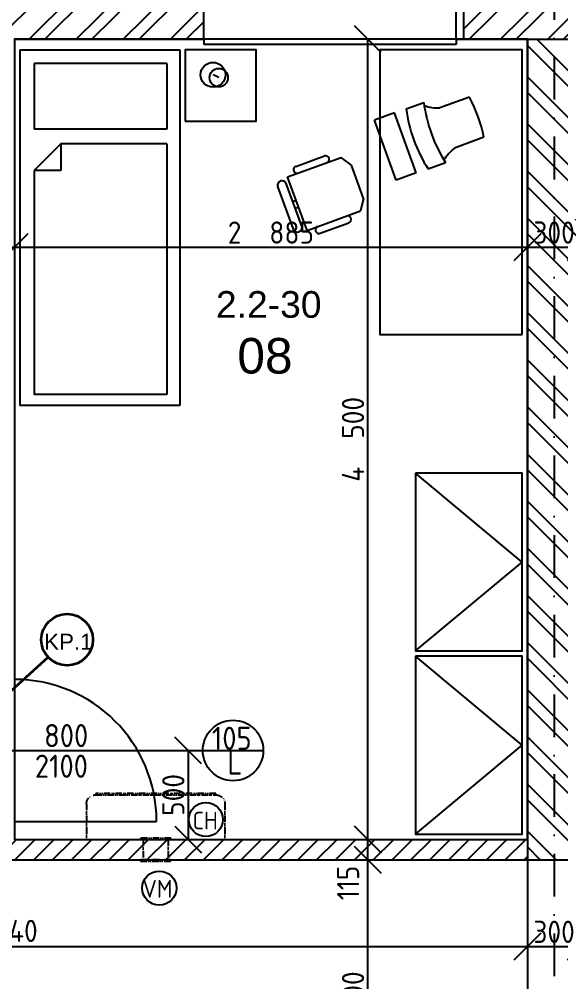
# Model space of a CAD drawing. Extents: x 4511820 to 5180432, y -1526536 to -944957.
# Drawn here: x 4997653 to 5000698, y -1250485 to -1245072 of the extents above; entities that cross this region are included whole.
import ezdxf

# ---------------------------------------------------------------- set-up
doc = ezdxf.new("R2010")
doc.units = 0
doc.header["$MEASUREMENT"] = 0
for name, pattern in [('ACAD_ISO03W100', [30, 12, -18]), ('ACAD_ISO12W100', [22, 12, -3, 0.5, -3, 0.5, -3]), ('BODKOCIARKOVANA_3', [5.6, 3, -1.3, 0, -1.3])]:
    doc.linetypes.add(name, pattern=pattern)
doc.layers.get('0').update_dxf_attribs({"linetype": 'CONTINUOUS'})
doc.layers.get('Defpoints').update_dxf_attribs({"color": 61, "linetype": 'CONTINUOUS'})
for name, color, linetype in [('DVERE', 45, 'CONTINUOUS'), ('KÓTY', 4, 'CONTINUOUS'), ('MÚRY', 1, 'CONTINUOUS'), ('osi', 253, 'CONTINUOUS'), ('Plochy', 41, 'CONTINUOUS'), ('POPIS', 7, 'CONTINUOUS'), ('TENKÁ', 7, 'CONTINUOUS'), ('ZARIADENIE', 47, 'CONTINUOUS'), ('ZZ-chladenie', 133, 'CONTINUOUS'), ('zz-vetr', 52, 'CONTINUOUS'), ('ŠRAFY', 82, 'CONTINUOUS')]:
    doc.layers.add(name, color=color, linetype=linetype)
doc.layers.add('preklady', color=74, linetype='CONTINUOUS', lineweight=35)
doc.styles.add('ARIAL', font='arial.ttf')
doc.styles.add('STYLE1', font='isocp.shx')
doc.dimstyles.new('STANDARD-50', dxfattribs={"dimtxt": 125, "dimasz": 150, "dimexe": 10, "dimexo": 200, "dimgap": 20, "dimtad": 1, "dimdsep": 46, "dimlunit": 6, "dimtxsty": 'STYLE1', "dimblk1": 'OBLIQUE', "dimblk2": 'OBLIQUE', "dimsah": 1, "dimcen": 2.5, "dimse1": 1, "dimse2": 1, "dimadec": 0, "dimazin": 0, "dimtfac": 1, "dimtmove": 1, "dimatfit": 3, "dimldrblk": 'OBLIQUE', "dimfxl": 1, "dimtolj": 1, "dimtzin": 0, "dimarcsym": 0})
pattern_1 = [(45, (584112, 2493.08), (-132.5825215, 132.5825215), []), (45, (584200.39, 2493.08), (-132.5825215, 132.5825215), [])]

# ---------------------------------------------------------------- blocks, each defined once
blk = doc.blocks.new('SKRINA')
at = {"layer": 'ZARIADENIE'}
for p, q in [((4449069, -1324645.2), (4448469, -1324145.2)), ((4448469, -1325145.2), (4449069, -1324645.2))]:
    blk.add_line(p, q, dxfattribs=at)
blk.add_lwpolyline([(4448469, -1324145.2), (4448469, -1325145.2), (4449069, -1325145.2), (4449069, -1324145.2)], close=True, dxfattribs=at)
blk = doc.blocks.new('JEDNOPOSTEL')
at = {"layer": 'ZARIADENIE', "ltscale": 0.25}
for p, q in [((4449069, -1322230.2), (4447069, -1322230.2)), ((4447069, -1323130.2), (4447069, -1322230.2)), ((4449069, -1322230.2), (4449069, -1323130.2)), ((4449069, -1323130.2), (4447069, -1323130.2)), ((4448913, -1323349.6), (4448929.1, -1323317.4))]:
    blk.add_line(p, q, dxfattribs=at)
at = {"layer": 'ZARIADENIE', "color": 76, "ltscale": 0.25}
for p, q in [((4448390.6, -1322311.3), (4447130.6, -1322311.3)), ((4447130.6, -1323056.9), (4447130.6, -1322311.3)), ((4448540.6, -1322461.3), (4448390.6, -1322311.3)), ((4448390.6, -1322461.3), (4448390.6, -1322311.3)), ((4448992.6, -1322311.3), (4448623.3, -1322311.3)), ((4448623.3, -1323056.9), (4448623.3, -1322311.3)), ((4448992.6, -1323056.9), (4448992.6, -1322311.3)), ((4448540.6, -1322461.3), (4448390.6, -1322461.3)), ((4448540.6, -1323056.9), (4448540.6, -1322461.3)), ((4448540.6, -1323056.9), (4447130.6, -1323056.9)), ((4448992.6, -1323056.9), (4448623.3, -1323056.9))]:
    blk.add_line(p, q, dxfattribs=at)
at = {"layer": 'ZARIADENIE'}
blk.add_lwpolyline([(4448669, -1323160.2), (4448669, -1323560.2), (4449069, -1323560.2), (4449069, -1323160.2)], close=True, dxfattribs=at)
at = {"layer": 'ZARIADENIE', "ltscale": 0.25}
for centre, radius in [((4448929.1, -1323317.4), 69.7), ((4448913, -1323349.6), 51.9)]:
    blk.add_circle(centre, radius, dxfattribs=at)
blk = doc.blocks.new('_OBLIQUE')
at = {"color": 0, "linetype": 'ByBlock'}
blk.add_line((-0.5, -0.5), (0.5, 0.5), dxfattribs=at)
blk = doc.blocks.new('*D30967')
at = {"layer": 'Defpoints', "color": 0}
for p in [(4998318.8, -1249184.2), (4998318.8, -1249684.2), (4998602.5, -1249684.2)]:
    blk.add_point(p, dxfattribs=at)
at = {"layer": 'KÓTY', "color": 0, "lineweight": -2}
blk.add_line((4998602.5, -1249184.2), (4998602.5, -1249684.2), dxfattribs=at)
at = {"layer": 'KÓTY', "color": 0, "linetype": 'ByBlock', "lineweight": -2, "xscale": 150, "yscale": 150, "zscale": 150}
for p, rotation in [((4998602.5, -1249184.2), 90), ((4998602.5, -1249684.2), 270)]:
    blk.add_blockref('_OBLIQUE', p, dxfattribs=dict(at, rotation=rotation))
at = {"layer": 'KÓTY', "color": 0, "insert": (4998520, -1249434.2), "char_height": 125, "attachment_point": 5, "rotation": 90, "style": 'STYLE1'}
blk.add_mtext('\\A1;500', dxfattribs=at)
blk = doc.blocks.new('*D30970')
at = {"layer": 'Defpoints', "color": 0}
for p in [(4997511, -1246354), (4997626, -1246354), (4997626, -1246354)]:
    blk.add_point(p, dxfattribs=at)
at = {"layer": 'KÓTY', "color": 0, "lineweight": -2}
blk.add_line((4997511, -1246354), (4997626, -1246354), dxfattribs=at)
at = {"layer": 'KÓTY', "color": 0, "linetype": 'ByBlock', "lineweight": -2, "xscale": 150, "yscale": 150, "zscale": 150, "rotation": 180}
blk.add_blockref('_OBLIQUE', (4997511, -1246354), dxfattribs=at)
at = {"layer": 'KÓTY', "color": 0, "linetype": 'ByBlock', "lineweight": -2, "xscale": 150, "yscale": 150, "zscale": 150}
blk.add_blockref('_OBLIQUE', (4997626, -1246354), dxfattribs=at)
at = {"layer": 'KÓTY', "color": 0, "insert": (4997369.5, -1246241.5), "char_height": 125, "attachment_point": 5, "style": 'STYLE1'}
blk.add_mtext('\\A1;115', dxfattribs=at)
blk = doc.blocks.new('*D30971')
at = {"layer": 'Defpoints', "color": 0}
for p in [(4997626, -1246354), (5000511, -1246354), (5000511, -1246354)]:
    blk.add_point(p, dxfattribs=at)
at = {"layer": 'KÓTY', "color": 0, "lineweight": -2}
blk.add_line((4997626, -1246354), (5000511, -1246354), dxfattribs=at)
at = {"layer": 'KÓTY', "color": 0, "linetype": 'ByBlock', "lineweight": -2, "xscale": 150, "yscale": 150, "zscale": 150, "rotation": 180}
blk.add_blockref('_OBLIQUE', (4997626, -1246354), dxfattribs=at)
at = {"layer": 'KÓTY', "color": 0, "linetype": 'ByBlock', "lineweight": -2, "xscale": 150, "yscale": 150, "zscale": 150}
blk.add_blockref('_OBLIQUE', (5000511, -1246354), dxfattribs=at)
at = {"layer": 'KÓTY', "color": 0, "insert": (4999068.5, -1246271.5), "char_height": 125, "attachment_point": 5, "style": 'STYLE1'}
blk.add_mtext('\\A1;2ﾠ885', dxfattribs=at)
blk = doc.blocks.new('*D30972')
at = {"layer": 'Defpoints', "color": 0}
for p in [(5000511, -1246354), (5000811, -1246354), (5000811, -1246354)]:
    blk.add_point(p, dxfattribs=at)
at = {"layer": 'KÓTY', "color": 0, "lineweight": -2}
blk.add_line((5000511, -1246354), (5000811, -1246354), dxfattribs=at)
at = {"layer": 'KÓTY', "color": 0, "linetype": 'ByBlock', "lineweight": -2, "xscale": 150, "yscale": 150, "zscale": 150, "rotation": 180}
blk.add_blockref('_OBLIQUE', (5000511, -1246354), dxfattribs=at)
at = {"layer": 'KÓTY', "color": 0, "linetype": 'ByBlock', "lineweight": -2, "xscale": 150, "yscale": 150, "zscale": 150}
blk.add_blockref('_OBLIQUE', (5000811, -1246354), dxfattribs=at)
at = {"layer": 'KÓTY', "color": 0, "insert": (5000661, -1246271.5), "char_height": 125, "attachment_point": 5, "style": 'STYLE1'}
blk.add_mtext('\\A1;300', dxfattribs=at)
blk = doc.blocks.new('*D31002')
at = {"layer": 'Defpoints', "color": 0}
for p in [(4999613, -1249799.2), (5000511, -1249799.2), (5000511, -1251499.2)]:
    blk.add_point(p, dxfattribs=at)
at = {"layer": 'KÓTY', "color": 0, "lineweight": -2}
blk.add_line((4999613, -1251499.2), (4999613, -1249799.2), dxfattribs=at)
at = {"layer": 'KÓTY', "color": 0, "linetype": 'ByBlock', "lineweight": -2, "xscale": 150, "yscale": 150, "zscale": 150}
for p, rotation in [((4999613, -1249799.2), 90), ((4999613, -1251499.2), 270)]:
    blk.add_blockref('_OBLIQUE', p, dxfattribs=dict(at, rotation=rotation))
at = {"layer": 'KÓTY', "color": 0, "insert": (4999530.5, -1250649.2), "char_height": 125, "attachment_point": 5, "rotation": 90, "style": 'STYLE1'}
blk.add_mtext('\\A1;1ﾠ700', dxfattribs=at)
blk = doc.blocks.new('*D31003')
at = {"layer": 'Defpoints', "color": 0}
for p in [(4999613, -1249684.2), (5000511, -1249684.2), (5000511, -1249799.2)]:
    blk.add_point(p, dxfattribs=at)
at = {"layer": 'KÓTY', "color": 0, "lineweight": -2}
blk.add_line((4999613, -1249799.2), (4999613, -1249684.2), dxfattribs=at)
at = {"layer": 'KÓTY', "color": 0, "linetype": 'ByBlock', "lineweight": -2, "xscale": 150, "yscale": 150, "zscale": 150}
for p, rotation in [((4999613, -1249684.2), 90), ((4999613, -1249799.2), 270)]:
    blk.add_blockref('_OBLIQUE', p, dxfattribs=dict(at, rotation=rotation))
at = {"layer": 'KÓTY', "color": 0, "insert": (4999502.5, -1249929), "char_height": 125, "attachment_point": 5, "rotation": 90, "style": 'STYLE1'}
blk.add_mtext('\\A1;115', dxfattribs=at)
blk = doc.blocks.new('*D31004')
at = {"layer": 'Defpoints', "color": 0}
for p in [(4999613, -1245184.2), (5000511, -1245184.2), (5000511, -1249684.2)]:
    blk.add_point(p, dxfattribs=at)
at = {"layer": 'KÓTY', "color": 0, "lineweight": -2}
blk.add_line((4999613, -1249684.2), (4999613, -1245184.2), dxfattribs=at)
at = {"layer": 'KÓTY', "color": 0, "linetype": 'ByBlock', "lineweight": -2, "xscale": 150, "yscale": 150, "zscale": 150}
for p, rotation in [((4999613, -1245184.2), 90), ((4999613, -1249684.2), 270)]:
    blk.add_blockref('_OBLIQUE', p, dxfattribs=dict(at, rotation=rotation))
at = {"layer": 'KÓTY', "color": 0, "insert": (4999530.5, -1247434.2), "char_height": 125, "attachment_point": 5, "rotation": 90, "style": 'STYLE1'}
blk.add_mtext('\\A1;4ﾠ500', dxfattribs=at)
blk = doc.blocks.new('*D31052')
at = {"layer": 'Defpoints', "color": 0}
for p in [(4994171, -1249799.2), (5000511, -1249799.2), (5000511, -1250286.5)]:
    blk.add_point(p, dxfattribs=at)
at = {"layer": 'KÓTY', "color": 0, "lineweight": -2}
blk.add_line((4994171, -1250286.5), (5000511, -1250286.5), dxfattribs=at)
at = {"layer": 'KÓTY', "color": 0, "linetype": 'ByBlock', "lineweight": -2, "xscale": 150, "yscale": 150, "zscale": 150, "rotation": 180}
blk.add_blockref('_OBLIQUE', (4994171, -1250286.5), dxfattribs=at)
at = {"layer": 'KÓTY', "color": 0, "linetype": 'ByBlock', "lineweight": -2, "xscale": 150, "yscale": 150, "zscale": 150}
blk.add_blockref('_OBLIQUE', (5000511, -1250286.5), dxfattribs=at)
at = {"layer": 'KÓTY', "color": 0, "insert": (4997518, -1250199), "char_height": 125, "attachment_point": 5, "style": 'STYLE1'}
blk.add_mtext('\\A1;6ﾠ340', dxfattribs=at)
blk = doc.blocks.new('*D31053')
at = {"layer": 'Defpoints', "color": 0}
for p in [(5000511, -1249799.2), (5000811, -1249799.2), (5000811, -1250286.5)]:
    blk.add_point(p, dxfattribs=at)
at = {"layer": 'KÓTY', "color": 0, "lineweight": -2}
blk.add_line((5000511, -1250286.5), (5000811, -1250286.5), dxfattribs=at)
at = {"layer": 'KÓTY', "color": 0, "linetype": 'ByBlock', "lineweight": -2, "xscale": 150, "yscale": 150, "zscale": 150, "rotation": 180}
blk.add_blockref('_OBLIQUE', (5000511, -1250286.5), dxfattribs=at)
at = {"layer": 'KÓTY', "color": 0, "linetype": 'ByBlock', "lineweight": -2, "xscale": 150, "yscale": 150, "zscale": 150}
blk.add_blockref('_OBLIQUE', (5000811, -1250286.5), dxfattribs=at)
at = {"layer": 'KÓTY', "color": 0, "insert": (5000661, -1250204), "char_height": 125, "attachment_point": 5, "style": 'STYLE1'}
blk.add_mtext('\\A1;300', dxfattribs=at)
blk = doc.blocks.new('chlj3')
at = {"layer": 'ZZ-chladenie', "linetype": 'ACAD_ISO12W100', "ltscale": 3}
for p, q in [((5005195.8, -1151691.8), (5005395.8, -1151691.8)), ((5005195.8, -1152470.8), (5005395.8, -1152470.8))]:
    blk.add_line(p, q, dxfattribs=at)
blk.add_lwpolyline([(5005145.8, -1152419.2), (5005138.4, -1152419.2), (5005138.4, -1151744.5), (5005145.8, -1151744.5)], close=True, dxfattribs=at)
for centre, start, end in [((5005195.8, -1151741.8), 90, 180), ((5005195.8, -1152420.8), 180, 270)]:
    blk.add_arc(centre, 50, start, end, dxfattribs=at)

msp = doc.modelspace()

# ---------------------------------------------------------------- hatches: boundary and pattern name
at = {"layer": 'ŠRAFY'}
h = msp.add_hatch(dxfattribs=at)
h.set_pattern_fill('ANSI32', color=256, scale=500)
h.set_pattern_definition(pattern_1)
h.paths.add_polyline_path([(4997441, -1244874.226), (4997441, -1245184.226), (4997511, -1245184.226), (4997626, -1245184.226), (4998691, -1245184.226), (4998691, -1244874.226), (4998691, -1244804.226), (4997441, -1244804.226)])
h = msp.add_hatch(dxfattribs=at)
h.set_pattern_fill('ANSI32', color=256, scale=500)
h.set_pattern_definition(pattern_1)
h.paths.add_polyline_path([(5001651, -1244874.226), (5001651, -1244804.226), (5000151, -1244804.226), (5000151, -1245184.226), (5000511, -1245184.226), (5000811, -1245184.226), (5001651, -1245184.226)])
h = msp.add_hatch(dxfattribs=at)
h.set_pattern_fill('ANSI32', color=256, scale=500, angle=90)
h.set_pattern_definition([(135, (515810.9, -44587.94), (-132.5825215, -132.5825215), []), (135, (515810.9, -44499.55), (-132.5825215, -132.5825215), [])])
h.paths.add_polyline_path([(5000811, -1249799.226), (5000811, -1249684.226), (5000811, -1245184.226), (5000511, -1245184.226), (5000511, -1249684.226), (5000511, -1249799.226)])
at = {"layer": 'ŠRAFY', "ltscale": 0.25}
h = msp.add_hatch(dxfattribs=at)
h.set_pattern_fill('ANSI31', color=256, scale=600, style=0)
h.set_pattern_definition([(45, (515270.5, 214751.965), (-53.0330086, 53.0330086), [])])
h.paths.add_polyline_path([(5000511, -1249684.226), (4997626, -1249684.226), (4997626, -1249634.226), (4997511, -1249634.226), (4997511, -1249799.226), (5000511, -1249799.226)])

# ---------------------------------------------------------------- linework, layer by layer
at = {"layer": 'DVERE', "ltscale": 0.25}
for p, q in [((4997283.172, -1249184.226), (4998685.828, -1249184.226)), ((4998685.828, -1249184.226), (4999025.828, -1249184.226)), ((4997626, -1249584.226), (4998426, -1249584.226))]:
    msp.add_line(p, q, dxfattribs=at)
msp.add_circle((4998855.828, -1249184.226), 170, dxfattribs=at)
msp.add_arc((4997626, -1249584.226), 800, 0, 90, dxfattribs=at)
at = {"layer": 'MÚRY'}
for p, q in [((4998691, -1245184.226), (4998691, -1244644.226)), ((5000111, -1245184.226), (5000111, -1244644.226)), ((4997626, -1245184.226), (4998691, -1245184.226)), ((5000111, -1245184.226), (5000511, -1245184.226)), ((5000511, -1245184.226), (5000511, -1249684.226)), ((5000511, -1245184.226), (5000511, -1246729.226)), ((4997626, -1249684.226), (5000511, -1249684.226)), ((4997511, -1249799.226), (5000511, -1249799.226)), ((5000511, -1249799.226), (5002311, -1249799.226))]:
    msp.add_line(p, q, dxfattribs=at)
at = {"layer": 'osi', "linetype": 'BODKOCIARKOVANA_3', "ltscale": 80}
msp.add_line((5000661, -1223327.035), (5000661, -1260844.226), dxfattribs=at)
at = {"layer": 'Plochy'}
for points in [[(5000511, -1245184.226), (4997626, -1245184.226), (4997626, -1249684.226), (5000511, -1249684.226)], [(4994171, -1251499.226), (4994171, -1249799.226), (4996171, -1249799.226), (4996171, -1248684.226), (4997511, -1248684.226), (4997511, -1249799.226), (5000511, -1249799.226), (5000511, -1251499.226)]]:
    msp.add_lwpolyline(points, close=True, dxfattribs=at)
at = {"layer": 'preklady'}
msp.add_line((4997570.999, -1248883.034), (4997815.552, -1248659.14), dxfattribs=at)
at = {"layer": 'preklady', "ltscale": 0.25}
msp.add_circle((4997922.5, -1248561.226), 145, dxfattribs=at)
at = {"layer": 'TENKÁ'}
for p, q in [((5000151, -1244804.226), (5000151, -1245184.226)), ((5000511, -1245184.226), (5000811, -1245184.226)), ((5000511, -1249684.226), (5000511, -1249799.226))]:
    msp.add_line(p, q, dxfattribs=at)
at = {"layer": 'TENKÁ', "linetype": 'ACAD_ISO03W100', "ltscale": 8}
msp.add_line((5000111, -1245184.226), (4998691, -1245184.226), dxfattribs=at)
at = {"layer": 'TENKÁ', "ltscale": 0.25}
for p, q in [((4998691, -1245184.226), (4998691, -1245214.226)), ((5000111, -1245214.226), (4998691, -1245214.226)), ((5000111, -1245184.226), (5000111, -1245214.226))]:
    msp.add_line(p, q, dxfattribs=at)
at = {"layer": 'TENKÁ', "linetype": 'ACAD_ISO12W100', "ltscale": 10}
msp.add_line((5000511, -1249799.226), (5000511, -1250854.226), dxfattribs=at)
at = {"layer": 'ZARIADENIE', "color": 8, "ltscale": 0.25}
for p, q in [((4999829.702, -1245575.484), (4999928.171, -1245539.645)), ((5000184.716, -1245510.12), (5000018.439, -1245570.64)), ((4999763.023, -1245597.552), (4999650.26, -1245638.595)), ((4999886.151, -1245935.842), (4999763.023, -1245597.552)), ((4999773.388, -1245976.884), (4999650.26, -1245638.595)), ((5000266.801, -1245735.647), (5000100.524, -1245796.167)), ((4999952.829, -1245913.774), (5000051.298, -1245877.934)), ((4999886.151, -1245935.842), (4999773.388, -1245976.884))]:
    msp.add_line(p, q, dxfattribs=at)
at = {"layer": 'ZARIADENIE', "color": 33, "ltscale": 0.25}
for p, q in [((4999162.675, -1245958.506), (4999463.377, -1245849.06)), ((4999208.723, -1245899.179), (4999369.683, -1245840.595)), ((4999521.486, -1245891.761), (4999463.377, -1245849.06)), ((4999589.89, -1246079.699), (4999521.486, -1245891.761)), ((4999272.122, -1246259.208), (4999162.675, -1245958.506)), ((4999195.127, -1246252.334), (4999108.113, -1246013.263)), ((4999242.112, -1246235.233), (4999155.097, -1245996.162)), ((4999589.89, -1246079.699), (4999572.823, -1246149.761)), ((4999191.764, -1246096.904), (4999210.558, -1246090.063)), ((4999205.445, -1246134.491), (4999224.239, -1246127.651)), ((4999272.122, -1246259.208), (4999572.823, -1246149.761)), ((4999345.531, -1246275.056), (4999506.491, -1246216.472))]:
    msp.add_line(p, q, dxfattribs=at)
at = {"layer": 'ZARIADENIE'}
msp.add_lwpolyline([(5000481, -1246844.226), (5000481, -1245244.226), (4999681, -1245244.226), (4999681, -1246844.226)], close=True, dxfattribs=at)
at = {"layer": 'ZARIADENIE', "color": 8, "ltscale": 0.25}
for centre, radius, start, end in [((5000741.488, -1245435.173), 820, 187.319616, 212.680383), ((4999463.506, -1245900.321), 820, 11.585032, 28.414968), ((5000643.02, -1245471.013), 820, 187.319616, 212.680383), ((5000014.266, -1245300.494), 270.179, 251.971902, 270.884963), ((5000270.974, -1246005.793), 270.179, 129.115037, 148.028098)]:
    msp.add_arc(centre, radius, start, end, dxfattribs=at)
at = {"layer": 'ZARIADENIE', "color": 33, "ltscale": 0.25}
for centre, radius, start, end in [((4999376.523, -1245859.388), 20, 290, 110), ((4999215.563, -1245917.973), 20, 110, 290), ((4999131.605, -1246004.712), 25, 20, 200), ((4999499.65, -1246197.678), 20, 290, 110), ((4999218.62, -1246243.784), 25, 200, 20), ((4999338.69, -1246256.262), 20, 110, 290)]:
    msp.add_arc(centre, radius, start, end, dxfattribs=at)
at = {"layer": 'ZZ-chladenie'}
msp.add_circle((4998702.69, -1249572.368), 96, dxfattribs=at)
at = {"layer": 'zz-vetr', "linetype": 'ACAD_ISO12W100', "lineweight": -2, "ltscale": 3}
for p, q in [((4998350.828, -1249684.226), (4998350.828, -1249799.226)), ((4998490.828, -1249684.226), (4998490.828, -1249799.226))]:
    msp.add_line(p, q, dxfattribs=at)
for points in [[(4998505.828, -1249684.226), (4998505.828, -1249677.226), (4998335.828, -1249677.226), (4998335.828, -1249684.226)], [(4998505.828, -1249806.226), (4998505.828, -1249799.226), (4998335.828, -1249799.226), (4998335.828, -1249806.226)]]:
    msp.add_lwpolyline(points, close=True, dxfattribs=at)
at = {"layer": 'zz-vetr'}
msp.add_circle((4998440.9, -1249958.022), 96, dxfattribs=at)

# ---------------------------------------------------------------- block references
at = {"layer": 'ZARIADENIE', "color": 2, "rotation": 90}
msp.add_blockref('JEDNOPOSTEL', (3675425.809, -5694313.226), dxfattribs=at)
at = {"layer": 'ZARIADENIE', "color": 2}
for p in [(551412, 76520.965), (551412, 75490.965)]:
    msp.add_blockref('SKRINA', p, dxfattribs=at)
at = {"layer": 'ZZ-chladenie', "xscale": -1, "rotation": 89.99999999999993}
msp.add_blockref('chlj3', (3846339.552, 3755711.595), dxfattribs=at)

# ---------------------------------------------------------------- texts
at = {"layer": 'DVERE', "style": 'STYLE1'}
for s, p in [('105', (4998736.798, -1249180.726)), ('L', (4998823.798, -1249319.363))]:
    msp.add_text(s, height=130, dxfattribs=at).set_placement(p)
at = {"layer": 'POPIS', "lineweight": 40, "ltscale": 0.25, "style": 'ARIAL'}
for s, height, p in [('2.2-30', 150, (4998759.411, -1246750.614)), ('08', 200, (4998879.811, -1247064.305))]:
    msp.add_text(s, height=height, dxfattribs=at).set_placement(p)
at = {"layer": 'preklady', "linetype": 'Continuous', "lineweight": 20, "style": 'ARIAL'}
msp.add_text('KP.1', height=90, dxfattribs=at).set_placement((4997793.236, -1248617.483))
at = {"layer": 'TENKÁ', "linetype": 'Continuous', "style": 'STYLE1'}
for s, p in [('800', (4997793.257, -1249165.643)), ('2100', (4997741.483, -1249337.75))]:
    msp.add_text(s, height=130, dxfattribs=at).set_placement(p)
at = {"layer": 'ZZ-chladenie', "style": 'STYLE1'}
msp.add_text('CH', height=100, dxfattribs=at).set_placement((4998628.063, -1249628.567))
at = {"layer": 'zz-vetr', "style": 'STYLE1'}
msp.add_text('VM', height=100, dxfattribs=at).set_placement((4998346.593, -1250012.034))

# ---------------------------------------------------------------- dimensions: what is measured, and where the dimension line sits
at = {"layer": 'KÓTY'}
for base, p1, p2, picture, middle in [((4999613, -1245184.226), (5000511, -1249684.226), (5000511, -1245184.226), '*D31004', (4999530.457, -1247434.226)), ((4998602.5, -1249684.226), (4998318.82, -1249184.226), (4998318.82, -1249684.226), '*D30967', (4998520, -1249434.226)), ((4999613, -1249799.226), (5000511, -1251499.226), (5000511, -1249799.226), '*D31002', (4999530.457, -1250649.226))]:
    dim = msp.add_linear_dim(base=base, p1=p1, p2=p2, angle=90, dimstyle='STANDARD-50', dxfattribs=at)
    dim.commit()
    dim.dimension.update_dxf_attribs({"geometry": picture, "text_midpoint": middle})
for base, p1, p2, picture, middle in [((4997626, -1246354.035), (4997511, -1246354.035), (4997626, -1246354.035), '*D30970', (4997369.5, -1246324.035)), ((5000511, -1250286.535), (4994171, -1249799.226), (5000511, -1249799.226), '*D31052', (4997518, -1250281.535))]:
    dim = msp.add_linear_dim(base=base, p1=p1, p2=p2, dimstyle='STANDARD-50', dxfattribs=at)
    dim.commit()
    dim.dimension.update_dxf_attribs({"geometry": picture, "text_midpoint": middle, "dimtype": 160})
for base, p1, p2, picture, middle in [((5000511, -1246354.035), (4997626, -1246354.035), (5000511, -1246354.035), '*D30971', (4999068.5, -1246271.492)), ((5000811, -1246354.035), (5000511, -1246354.035), (5000811, -1246354.035), '*D30972', (5000661, -1246271.535)), ((5000811, -1250286.535), (5000511, -1249799.226), (5000811, -1249799.226), '*D31053', (5000661, -1250204.035))]:
    dim = msp.add_linear_dim(base=base, p1=p1, p2=p2, dimstyle='STANDARD-50', dxfattribs=at)
    dim.commit()
    dim.dimension.update_dxf_attribs({"geometry": picture, "text_midpoint": middle})
dim = msp.add_linear_dim(base=(4999613, -1249684.226), p1=(5000511, -1249799.226), p2=(5000511, -1249684.226), angle=90, dimstyle='STANDARD-50', dxfattribs=at)
dim.commit()
dim.dimension.update_dxf_attribs({"geometry": '*D31003', "text_midpoint": (4999585, -1249929.035), "dimtype": 160})

doc.saveas('drawing.dxf')
